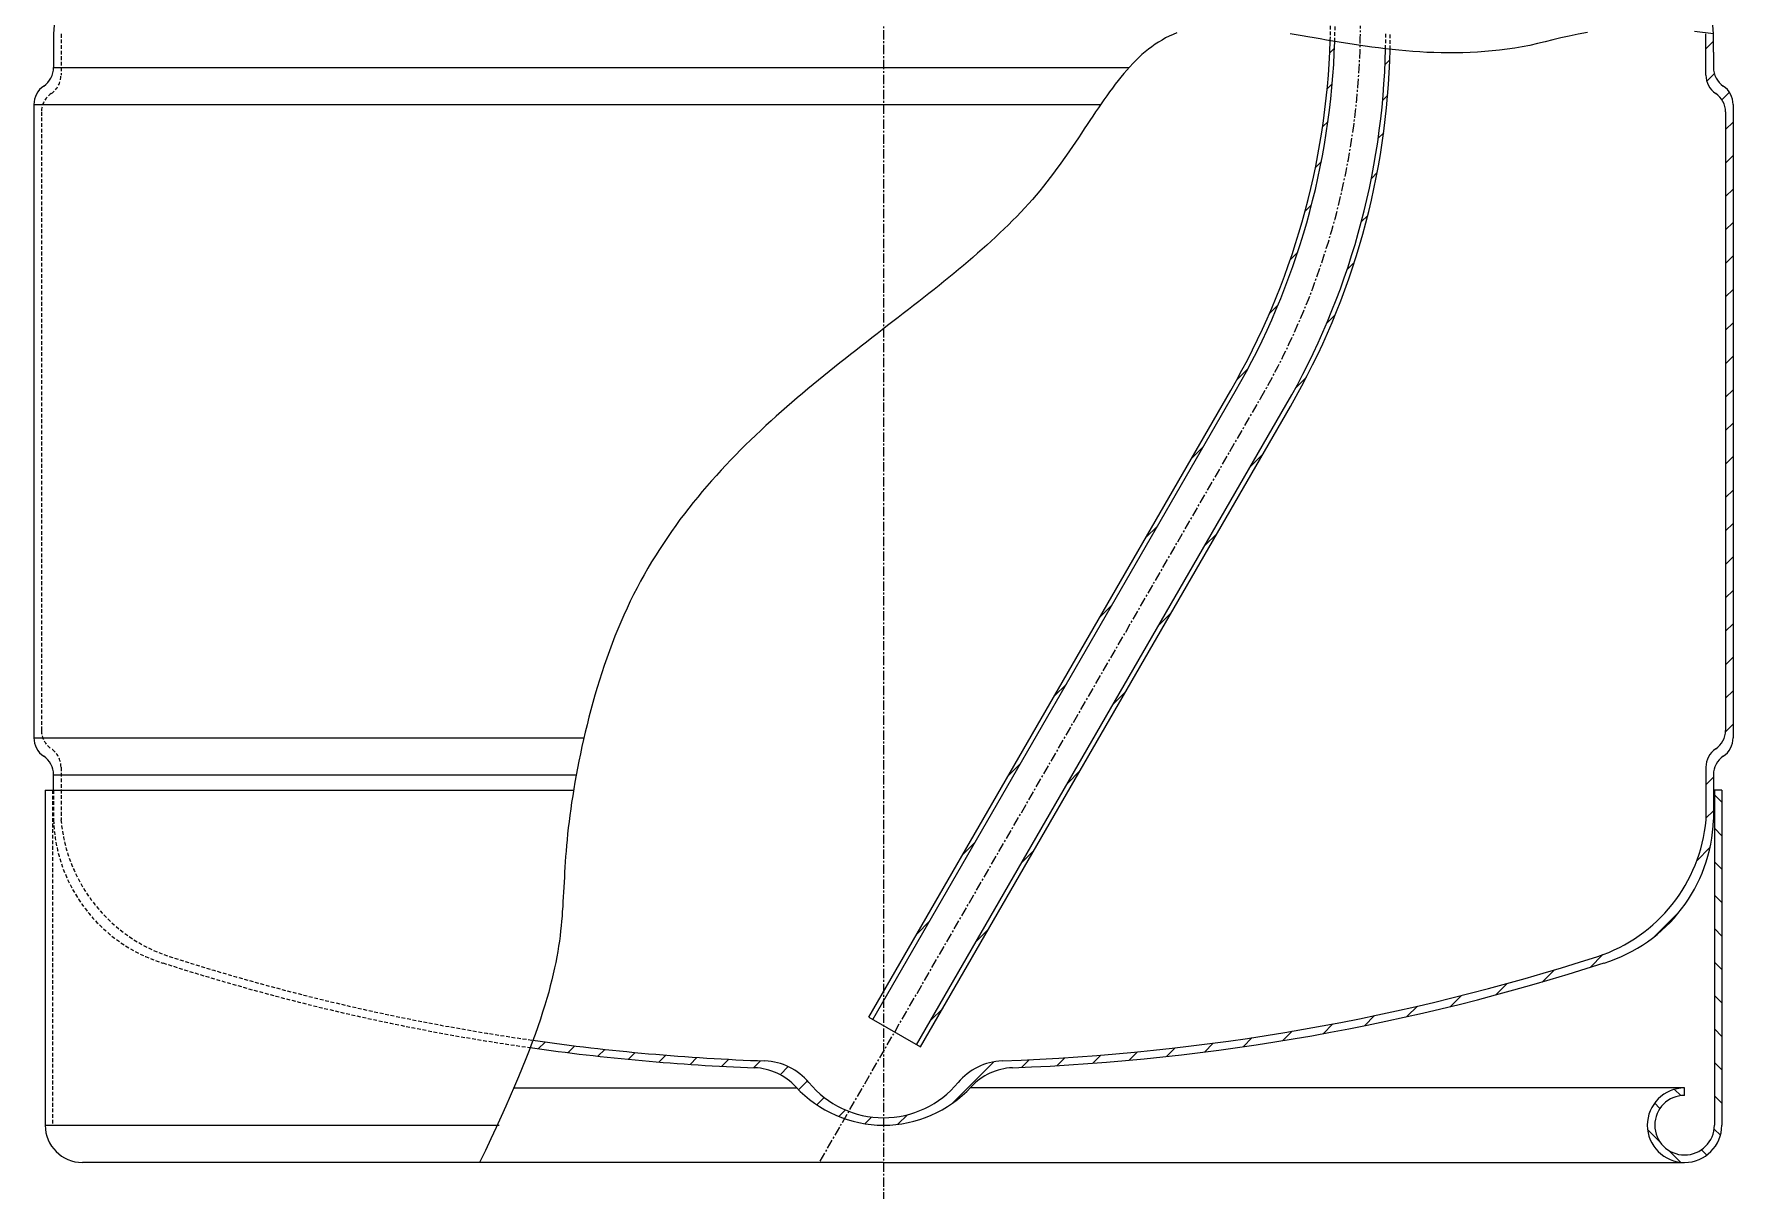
# Model space of a CAD drawing. Extents: x -168 to 134, y -532 to 134.
# Drawn here: x -114 to 114, y -401.7 to -246.5 of the extents above; entities that cross this region are included whole.
import ezdxf

# ---------------------------------------------------------------- set-up
doc = ezdxf.new("R2010")
doc.units = 0
doc.linetypes.add('CENTER', pattern=[2, 1.25, -0.25, 0.25, -0.25])
doc.linetypes.add('DASHED', pattern=[0.75, 0.5, -0.25])
doc.layers.get('0').update_dxf_attribs({"linetype": 'CONTINUOUS'})
doc.layers.add('CENTER', color=1, linetype='CENTER')

# ---------------------------------------------------------------- blocks, each defined once
blk = doc.blocks.new('*X5')
at = {"color": 0, "linetype": 'CONTINUOUS'}
for p, q in [((112.5, -349.65), (111.5, -348.65)), ((112.5, -354.14), (111.5, -353.14)), ((112.5, -358.63), (111.5, -357.63)), ((112.5, -363.12), (111.5, -362.12)), ((112.5, -367.61), (111.5, -366.61)), ((112.5, -372.1), (111.5, -371.1)), ((112.5, -376.59), (111.5, -375.59)), ((112.5, -381.08), (111.5, -380.08)), ((112.5, -385.57), (111.5, -384.57)), ((106.98, -389.03), (106.14, -388.19)), ((112.5, -390.06), (111.5, -389.06)), ((104.2, -390.74), (103.48, -390.02)), ((104.14, -395.17), (102.53, -393.56)), ((112.31, -394.36), (111.47, -393.52)), ((106.94, -397.97), (105.33, -396.36)), ((110.48, -397.02), (109.76, -396.3))]:
    blk.add_line(p, q, dxfattribs=at)
blk = doc.blocks.new('*X6')
at = {"color": 0, "linetype": 'CONTINUOUS'}
for p, q in [((110.37, -248.51), (111.37, -247.51)), ((110.49, -252.88), (111.49, -251.88)), ((112.51, -255.36), (113.51, -254.36)), ((113, -259.35), (114, -258.35)), ((113, -263.85), (114, -262.85)), ((113, -268.34), (114, -267.34)), ((113, -272.83), (114, -271.83)), ((113, -277.32), (114, -276.32)), ((113, -281.81), (114, -280.81)), ((113, -286.3), (114, -285.3)), ((113, -290.79), (114, -289.79)), ((113, -295.28), (114, -294.28)), ((113, -299.77), (114, -298.77)), ((113, -304.26), (114, -303.26)), ((113, -308.75), (114, -307.75)), ((113, -313.24), (114, -312.24)), ((113, -317.73), (114, -316.73)), ((113, -322.22), (114, -321.22)), ((113, -326.71), (114, -325.71)), ((113, -331.2), (114, -330.2)), ((113, -335.69), (114, -334.69)), ((112.99, -340.18), (114, -339.18)), ((110.37, -347.3), (111.37, -346.3)), ((110.37, -351.79), (111.37, -350.79)), ((109.13, -357.52), (110.9, -355.74)), ((103.52, -367.61), (106.83, -364.31)), ((94.82, -371.83), (96.54, -370.11)), ((88.38, -373.78), (89.99, -372.17)), ((76.11, -377.06), (77.58, -375.59)), ((82.15, -375.52), (83.68, -373.98)), ((64.55, -379.65), (65.91, -378.29)), ((70.25, -378.43), (71.66, -377.02)), ((53.56, -381.66), (54.82, -380.39)), ((58.99, -380.72), (60.3, -379.41)), ((-46.32, -382.75), (-45.4, -381.84)), ((-42.35, -383.27), (-41.43, -382.36)), ((-38.33, -383.74), (-37.41, -382.82)), ((37.97, -383.78), (39.12, -382.63)), ((43.06, -383.18), (44.24, -382)), ((48.25, -382.48), (49.47, -381.25)), ((-34.26, -384.16), (-33.33, -383.24)), ((-30.13, -384.53), (-29.21, -383.6)), ((-25.96, -384.84), (-25.03, -383.91)), ((-21.72, -385.1), (-20.79, -384.16)), ((-17.43, -385.3), (-16.49, -384.36)), ((-13.87, -386.23), (-12.78, -385.14)), ((9.22, -390.08), (14.8, -384.49)), ((18.54, -385.25), (19.56, -384.22)), ((23.26, -385.01), (24.32, -383.96)), ((28.08, -384.69), (29.16, -383.61)), ((32.97, -384.28), (34.09, -383.17)), ((-11.39, -388.24), (-10.21, -387.06)), ((-8.94, -390.27), (-7.95, -389.29)), ((-6.01, -391.83), (-5.12, -390.95)), ((-2.49, -392.81), (-1.59, -391.9)), ((1.92, -392.88), (3.21, -391.6))]:
    blk.add_line(p, q, dxfattribs=at)
blk = doc.blocks.new('*X7')
at = {"color": 0, "linetype": 'CONTINUOUS'}
for p, q in [((67.31, -250.61), (67.94, -249.98)), ((66.99, -255.42), (67.66, -254.75)), ((66.39, -260.51), (67.12, -259.78)), ((65.47, -265.92), (66.25, -265.14)), ((64.12, -271.76), (64.98, -270.9)), ((62.21, -278.16), (63.18, -277.19)), ((59.47, -285.39), (60.61, -284.25)), ((55.29, -294.06), (56.75, -292.6)), ((49.25, -304.59), (50.89, -302.95)), ((43.12, -315.21), (44.76, -313.57)), ((36.99, -325.84), (38.63, -324.2)), ((30.85, -336.46), (32.49, -334.82)), ((24.72, -347.08), (26.36, -345.44)), ((18.59, -357.71), (20.22, -356.07)), ((12.45, -368.33), (14.09, -366.69)), ((6.32, -378.95), (7.96, -377.32))]:
    blk.add_line(p, q, dxfattribs=at)
blk = doc.blocks.new('*X8')
at = {"color": 0, "linetype": 'CONTINUOUS'}
for p, q in [((59.89, -249.05), (60.52, -248.42)), ((59.55, -253.88), (60.22, -253.21)), ((58.93, -258.99), (59.65, -258.27)), ((57.97, -264.44), (58.76, -263.65)), ((56.58, -270.33), (57.45, -269.45)), ((54.6, -276.79), (55.59, -275.8)), ((51.77, -284.11), (52.93, -282.95)), ((47.4, -292.97), (48.91, -291.46)), ((41.3, -303.56), (42.94, -301.92)), ((35.17, -314.18), (36.81, -312.54)), ((29.04, -324.81), (30.68, -323.17)), ((22.9, -335.43), (24.54, -333.79)), ((16.77, -346.05), (18.41, -344.41)), ((10.64, -356.68), (12.27, -355.04)), ((4.5, -367.3), (6.14, -365.66)), ((0, -376.29), (0.01, -376.28))]:
    blk.add_line(p, q, dxfattribs=at)

msp = doc.modelspace()

# ---------------------------------------------------------------- linework, layer by layer
at = {"color": 7, "linetype": 'CONTINUOUS'}
for p, q in [((-111.37, -246.53), (-111.37, -251.04)), ((110.37, -252.04), (110.37, -246.53)), ((111.37, -248.98), (111.37, -246.53)), ((111.37, -248.98), (111.37, -251.04)), ((-111.37, -251.04), (0, -251.04)), ((0, -251.04), (32.95, -251.04)), ((-114, -256), (-114, -341)), ((-114, -256), (-114, -341)), ((-114, -256), (0, -256)), ((0, -256), (29.14, -256)), ((113, -257), (113, -340)), ((114, -256), (114, -341)), ((-1.96, -378.5), (46.6, -294.38)), ((-1.44, -378.8), (47.2, -294.54)), ((4.44, -382.2), (54, -296.36)), ((4.96, -382.5), (54.6, -296.52)), ((-114, -341), (-40.2, -341)), ((-111.37, -348.02), (-111.37, -345.96)), ((-111.37, -345.96), (-41.23, -345.96)), ((110.37, -344.96), (110.37, -352.03)), ((111.37, -345.96), (111.37, -352.03)), ((-112.5, -348.02), (-111.5, -348.02)), ((-112.5, -348.02), (-112.5, -393)), ((-111.5, -348.02), (-41.59, -348.02)), ((112.5, -348.02), (111.37, -348.02)), ((111.5, -348.02), (111.5, -393)), ((112.5, -348.02), (112.5, -393)), ((-1.96, -378.5), (4.96, -382.5)), ((-49.61, -388), (-11.62, -388)), ((107.5, -388), (11.62, -388)), ((107.5, -389), (107.5, -388)), ((-112.5, -393), (-51.58, -393)), ((0, -398), (-107.5, -398)), ((0, -398), (107.5, -398))]:
    msp.add_line(p, q, dxfattribs=at)
at = {"color": 3, "linetype": 'DASHED'}
for p, q in [((-110.37, -246.53), (-110.37, -252.04)), ((-113, -257), (-113, -340)), ((-110.37, -344.96), (-110.37, -352.03)), ((-111.5, -348.02), (-111.5, -393)), ((-111.37, -348.02), (-111.37, -352.03))]:
    msp.add_line(p, q, dxfattribs=at)
at = {"color": 7}
for points in [[(111.37, -246.53, 0), (108.84, -246.2, 0)], [(39.37, -246.4, 0), (38.86, -246.6, 0), (38.35, -246.83, 0), (37.86, -247.07, 0), (37.38, -247.34, 0), (36.91, -247.62, 0), (36.44, -247.92, 0), (35.99, -248.24, 0), (35.55, -248.58, 0), (35.11, -248.93, 0), (34.68, -249.3, 0), (34.26, -249.69, 0), (33.85, -250.09, 0), (33.44, -250.51, 0), (33.04, -250.94, 0), (32.64, -251.38, 0), (32.25, -251.84, 0), (31.86, -252.31, 0), (31.48, -252.79, 0), (31.09, -253.28, 0), (30.71, -253.79, 0), (30.34, -254.3, 0), (29.96, -254.82, 0), (29.58, -255.36, 0), (29.21, -255.9, 0), (28.83, -256.44, 0), (28.46, -257, 0), (28.08, -257.56, 0), (27.7, -258.13, 0), (27.32, -258.7, 0), (26.94, -259.28, 0), (26.55, -259.86, 0), (26.16, -260.45, 0), (25.76, -261.04, 0), (25.36, -261.63, 0), (24.96, -262.23, 0), (24.54, -262.82, 0), (24.13, -263.42, 0), (23.7, -264.01, 0), (23.27, -264.61, 0), (22.83, -265.21, 0), (22.38, -265.8, 0), (21.92, -266.39, 0), (21.45, -266.98, 0), (20.97, -267.57, 0), (20.49, -268.15, 0), (19.99, -268.73, 0), (19.48, -269.31, 0), (18.95, -269.88, 0), (18.42, -270.45, 0), (17.88, -271.01, 0), (17.33, -271.57, 0), (16.77, -272.13, 0), (16.21, -272.69, 0), (15.63, -273.24, 0), (15.04, -273.79, 0), (14.45, -274.34, 0), (13.85, -274.89, 0), (13.24, -275.43, 0), (12.62, -275.97, 0), (12, -276.52, 0), (11.36, -277.06, 0), (10.73, -277.6, 0), (10.08, -278.13, 0), (9.43, -278.67, 0), (8.78, -279.21, 0), (8.11, -279.75, 0), (7.45, -280.28, 0), (6.78, -280.82, 0), (6.1, -281.36, 0), (5.42, -281.89, 0), (4.73, -282.43, 0), (4.04, -282.97, 0), (3.35, -283.51, 0), (2.65, -284.05, 0), (1.95, -284.59, 0), (1.25, -285.13, 0), (0.55, -285.68, 0), (-0.16, -286.23, 0), (-0.87, -286.77, 0), (-1.58, -287.33, 0), (-2.29, -287.88, 0), (-3.01, -288.44, 0), (-3.72, -289, 0), (-4.44, -289.56, 0), (-5.16, -290.12, 0), (-5.87, -290.69, 0), (-6.59, -291.26, 0), (-7.31, -291.84, 0), (-8.02, -292.42, 0), (-8.74, -293, 0), (-9.45, -293.59, 0), (-10.16, -294.18, 0), (-10.87, -294.78, 0), (-11.58, -295.38, 0), (-12.29, -295.98, 0), (-12.99, -296.6, 0), (-13.69, -297.21, 0), (-14.39, -297.83, 0), (-15.08, -298.46, 0), (-15.78, -299.1, 0), (-16.46, -299.74, 0), (-17.15, -300.38, 0), (-17.83, -301.04, 0), (-18.5, -301.69, 0), (-19.17, -302.36, 0), (-19.83, -303.03, 0), (-20.49, -303.71, 0), (-21.15, -304.4, 0), (-21.79, -305.1, 0), (-22.43, -305.8, 0), (-23.07, -306.51, 0), (-23.7, -307.23, 0), (-24.32, -307.96, 0), (-24.93, -308.69, 0), (-25.54, -309.44, 0), (-26.13, -310.19, 0), (-26.72, -310.95, 0), (-27.31, -311.72, 0), (-27.88, -312.5, 0), (-28.44, -313.3, 0), (-29, -314.1, 0), (-29.54, -314.9, 0), (-30.08, -315.73, 0), (-30.6, -316.56, 0), (-31.12, -317.4, 0), (-31.62, -318.25, 0), (-32.12, -319.11, 0), (-32.6, -319.98, 0), (-33.07, -320.87, 0), (-33.53, -321.76, 0), (-33.98, -322.67, 0), (-34.42, -323.59, 0), (-34.84, -324.52, 0), (-35.25, -325.46, 0), (-35.65, -326.42, 0), (-36.04, -327.38, 0), (-36.42, -328.35, 0), (-36.78, -329.32, 0), (-37.13, -330.3, 0), (-37.47, -331.29, 0), (-37.8, -332.28, 0), (-38.12, -333.27, 0), (-38.42, -334.27, 0), (-38.72, -335.26, 0), (-39, -336.26, 0), (-39.27, -337.26, 0), (-39.53, -338.25, 0), (-39.78, -339.24, 0), (-40.02, -340.23, 0), (-40.25, -341.21, 0), (-40.47, -342.19, 0), (-40.68, -343.16, 0), (-40.87, -344.12, 0), (-41.06, -345.07, 0), (-41.24, -346.01, 0), (-41.41, -346.94, 0), (-41.56, -347.86, 0), (-41.71, -348.77, 0), (-41.85, -349.67, 0), (-41.97, -350.54, 0), (-42.09, -351.41, 0), (-42.2, -352.25, 0), (-42.3, -353.08, 0), (-42.39, -353.89, 0), (-42.47, -354.68, 0), (-42.54, -355.45, 0), (-42.6, -356.2, 0), (-42.66, -356.93, 0), (-42.71, -357.65, 0), (-42.75, -358.35, 0), (-42.79, -359.04, 0), (-42.83, -359.72, 0), (-42.87, -360.39, 0), (-42.9, -361.05, 0), (-42.94, -361.71, 0), (-42.97, -362.36, 0), (-43.01, -363.01, 0), (-43.05, -363.65, 0), (-43.1, -364.3, 0), (-43.14, -364.95, 0), (-43.2, -365.6, 0), (-43.26, -366.26, 0), (-43.33, -366.92, 0), (-43.41, -367.59, 0), (-43.5, -368.28, 0), (-43.61, -368.97, 0), (-43.72, -369.68, 0), (-43.84, -370.4, 0), (-43.99, -371.14, 0), (-44.14, -371.9, 0), (-44.31, -372.67, 0), (-44.5, -373.47, 0), (-44.71, -374.29, 0), (-44.93, -375.13, 0), (-45.18, -376.01, 0), (-45.45, -376.9, 0), (-45.74, -377.83, 0), (-46.05, -378.79, 0), (-46.39, -379.79, 0), (-46.75, -380.81, 0), (-47.14, -381.87, 0), (-47.55, -382.97, 0), (-48, -384.11, 0), (-48.47, -385.29, 0), (-48.98, -386.51, 0), (-49.51, -387.78, 0), (-50.08, -389.09, 0), (-50.68, -390.45, 0), (-51.31, -391.85, 0), (-51.98, -393.31, 0), (-52.69, -394.82, 0), (-53.43, -396.38, 0), (-54.22, -398, 0)], [(94.48, -246.33, 0), (93.22, -246.56, 0), (92.03, -246.81, 0), (90.9, -247.07, 0), (89.82, -247.33, 0), (88.77, -247.59, 0), (87.75, -247.83, 0), (86.73, -248.06, 0), (85.71, -248.25, 0), (84.7, -248.43, 0), (83.69, -248.58, 0), (82.68, -248.71, 0), (81.68, -248.81, 0), (80.69, -248.9, 0), (79.7, -248.97, 0), (78.71, -249.03, 0), (77.73, -249.06, 0), (76.75, -249.08, 0), (75.78, -249.08, 0), (74.82, -249.07, 0), (73.86, -249.04, 0), (72.91, -249, 0), (71.96, -248.95, 0), (71.02, -248.88, 0), (70.09, -248.81, 0), (69.16, -248.72, 0), (68.24, -248.62, 0), (67.33, -248.52, 0), (66.42, -248.41, 0), (65.52, -248.29, 0), (64.63, -248.17, 0), (63.75, -248.04, 0), (62.87, -247.9, 0), (62, -247.77, 0), (61.14, -247.63, 0), (60.29, -247.48, 0), (59.44, -247.34, 0), (58.61, -247.2, 0), (57.78, -247.06, 0), (56.96, -246.91, 0), (56.16, -246.78, 0), (55.36, -246.64, 0), (54.57, -246.51, 0)]]:
    msp.add_polyline3d(points, dxfattribs=at)
at = {"color": 7, "linetype": 'CONTINUOUS'}
for centre, radius, start, end in [((-90.52, -247.26), 20.87, 151.9668, 177.9991), ((90.52, -247.26), 20.87, 2.0009, 28.0332), ((-40, -244.38), 100, 330, 358.2535), ((-39.4, -244.54), 100, 330, 358.2876), ((-32.6, -246.36), 100, 330, 358.7607), ((-32, -246.52), 100, 330, 358.8133), ((-114.37, -251.04), 3, 304.1745, 0), ((113.37, -252.04), 3, 180, 235.8255), ((114.37, -251.04), 3, 180, 235.8255), ((-111, -256), 3, 124.1745, 180), ((110, -257), 3, 0, 55.8255), ((111, -256), 3, 0, 55.8255), ((-111, -341), 3, 180, 235.8255), ((110, -340), 3, 304.1745, 0), ((111, -341), 3, 304.1745, 0), ((-114.37, -345.96), 3, 0, 55.8255), ((113.37, -344.96), 3, 124.1745, 180), ((114.37, -345.96), 3, 124.1745, 180), ((89.15, -350.12), 21.31, 288.3145, 354.8741), ((90.52, -351.3), 20.87, 287.2288, 357.9991), ((5.4, -89.67), 294.89, 272.0427, 287.8612), ((6.01, -90.61), 294.9, 272.196, 287.9087), ((-6.01, -90.61), 294.9, 261.9305, 267.804), ((-5.4, -89.67), 294.89, 261.8813, 267.9573), ((-17.62, -393.29), 8, 42.7584, 87.804), ((-16.19, -392.37), 8, 39.553, 87.9573), ((16.19, -392.37), 8, 92.0427, 140.447), ((17.62, -393.29), 8, 92.196, 137.2416), ((0, -379), 13, 219.553, 320.447), ((0, -377), 16, 222.7584, 317.2416), ((107.5, -393), 5, 90, 0), ((107.5, -393), 4, 90, 0), ((-107.5, -393), 5, 180, 270)]:
    msp.add_arc(centre, radius, start, end, dxfattribs=at)
at = {"color": 3, "linetype": 'DASHED'}
for centre, radius, start, end in [((-40, -244.38), 100, 358.2535, 0), ((-39.4, -244.54), 100, 358.2876, 0), ((-32.6, -246.36), 100, 358.7607, 0), ((-32, -246.52), 100, 358.8133, 0), ((-113.37, -252.04), 3, 304.1745, 0), ((-110, -257), 3, 124.1745, 180), ((-110, -340), 3, 180, 235.8255), ((-113.37, -344.96), 3, 0, 55.8255), ((-90.52, -351.3), 20.87, 182.0009, 252.7712), ((-89.15, -350.12), 21.31, 185.1259, 251.6855), ((-6.01, -90.61), 294.9, 252.0913, 261.9305), ((-5.4, -89.67), 294.89, 252.1388, 261.8813)]:
    msp.add_arc(centre, radius, start, end, dxfattribs=at)
at = {"layer": 'CENTER', "color": 1, "linetype": 'CENTER'}
for p, q in [((0, -162.01), (0, -418)), ((-8.5, -397.82), (50.6, -295.45))]:
    msp.add_line(p, q, dxfattribs=at)
msp.add_arc((-36, -245.45), 100, 330, 0, dxfattribs=at)

# ---------------------------------------------------------------- block references
at = {"color": 7, "linetype": 'CONTINUOUS'}
for name in ['*X6', '*X8', '*X7', '*X5']:
    msp.add_blockref(name, (0, 0), dxfattribs=at)

doc.saveas('drawing.dxf')
